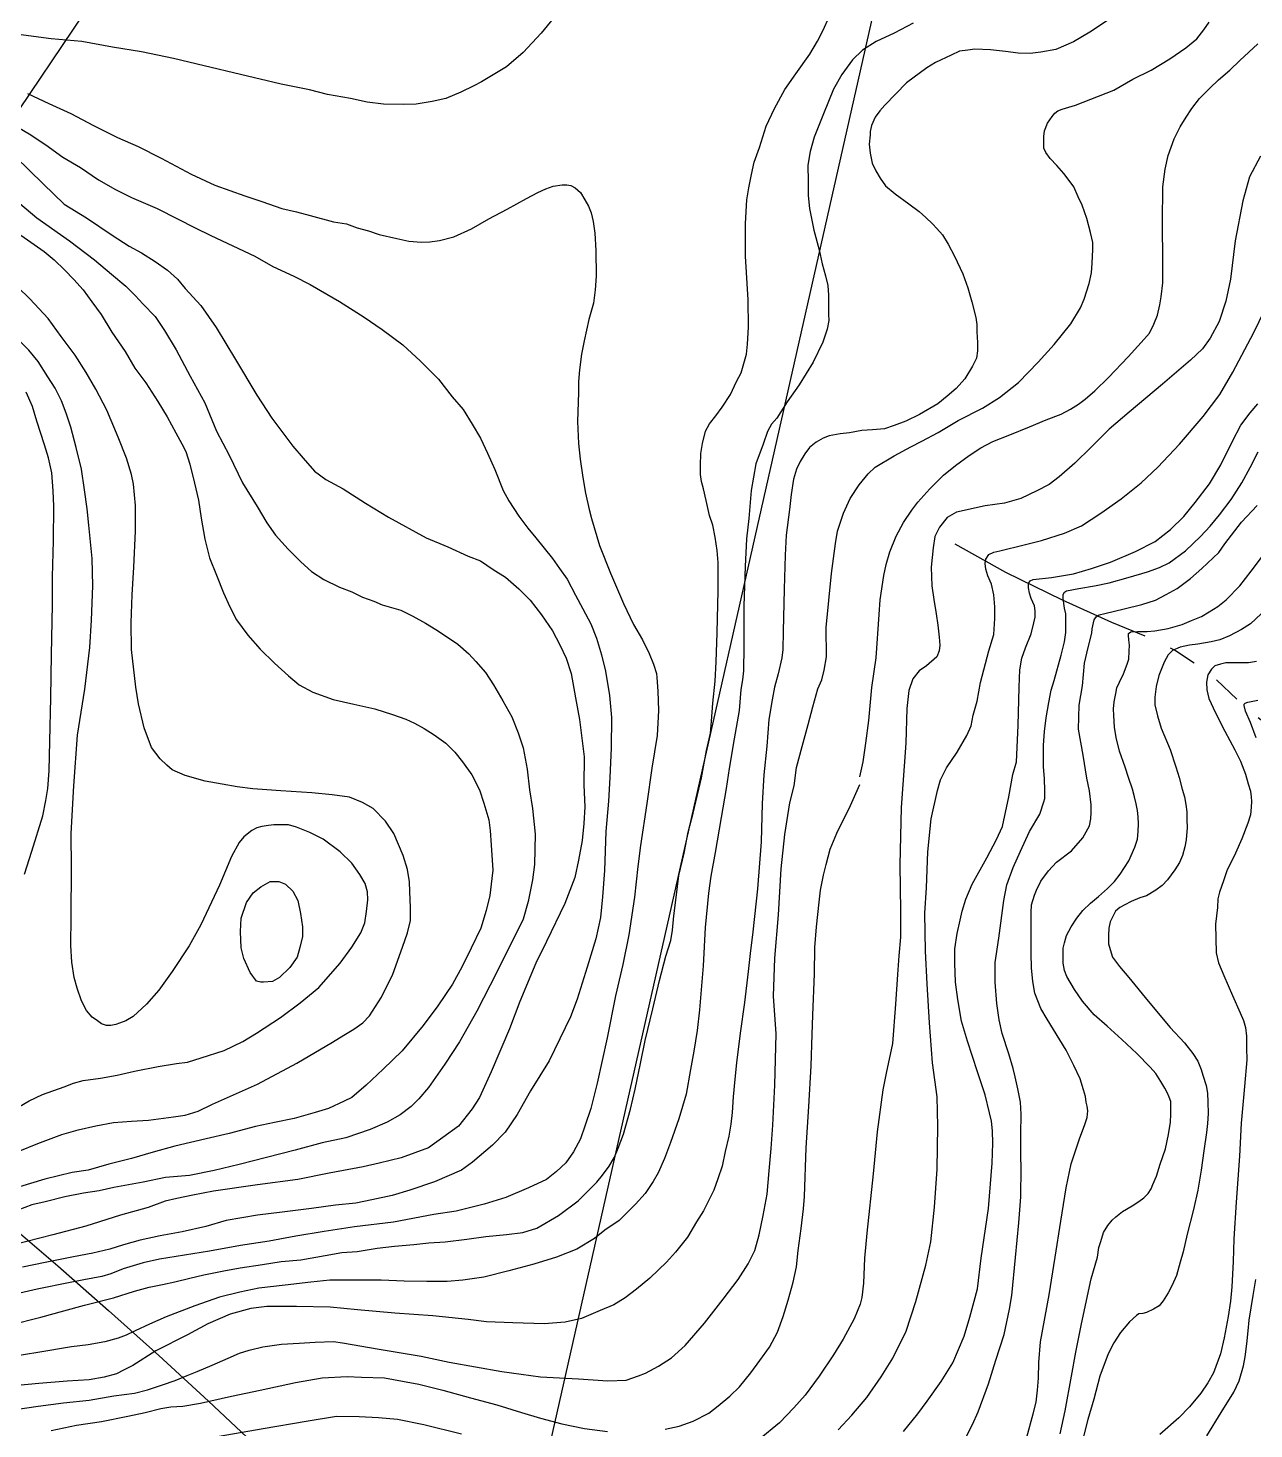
# Model space of a CAD drawing. Header units: millimetres. Extents: x 548366 to 1117317, y 7446967 to 14899125.
# Drawn here: x 555661.5 to 556096.9, y 7456866.6 to 7457364 of the extents above; entities that cross this region are included whole.
import ezdxf

# ---------------------------------------------------------------- set-up
doc = ezdxf.new("R2010")
doc.units = ezdxf.units.MM
doc.header["$MEASUREMENT"] = 0
doc.linetypes.add('RIO_PERIODICO', pattern=[5.8, 3, -0.4, 0.4, -0.4, 0.4, -0.4, 0.4, -0.4])
for name, color, linetype in [('CURVA_INTERMEDIÁRIA', 32, 'Continuous'), ('CURVA_MESTRA', 36, 'Continuous'), ('ENERGIA', 7, 'Continuous'), ('RADIAIS', 222, 'Continuous'), ('RIO_PERIÓDICO', 4, 'RIO_PERIODICO')]:
    doc.layers.add(name, color=color, linetype=linetype)

msp = doc.modelspace()

# ---------------------------------------------------------------- linework, layer by layer
at = {"layer": 'CURVA_INTERMEDIÁRIA'}
for points, elevation in [([(555654.89, 7456903.43), (555666.11, 7456906.3), (555674.3, 7456908.52), (555681.54, 7456910.51), (555691.89, 7456913.13), (555699.36, 7456915.52), (555704.6, 7456916.9), (555709.29, 7456917.93), (555713.67, 7456918.89), (555719, 7456920.08), (555724.01, 7456921.27), (555731.09, 7456922.7), (555736.9, 7456923.82), (555744.78, 7456925.01), (555751.46, 7456926.04), (555758.38, 7456926.6), (555767.04, 7456928.2), (555772.93, 7456929.24), (555778.42, 7456929.55), (555785.5, 7456930.75), (555791.63, 7456931.54), (555798.55, 7456932.1), (555803.88, 7456932.65), (555809.69, 7456933.05), (555817.32, 7456933.93), (555824.16, 7456934.9), (555831.48, 7456935.61), (555837.28, 7456936.33), (555842.22, 7456937.92), (555849.93, 7456942.37), (555856.94, 7456947.62), (555863.54, 7456954.22), (555865.55, 7456956.66), (555867.93, 7456959.92), (555869.84, 7456963.1), (555871.11, 7456966.28), (555873.02, 7456971.29), (555875.49, 7456980.12), (555877.16, 7456987.27), (555879.07, 7456996.39), (555880.74, 7457004.57), (555883.45, 7457015.78), (555885.77, 7457025.78), (555888, 7457034.52), (555889.75, 7457040.01), (555890.38, 7457043.75), (555890.86, 7457048.75), (555891.74, 7457055.33), (555892.7, 7457063.12), (555894.53, 7457071.07), (555895.96, 7457078.46), (555897.71, 7457085.19), (555900.65, 7457097.83), (555902.48, 7457107.45), (555903.84, 7457113.64), (555904.24, 7457117.85), (555904.71, 7457124.29), (555905.51, 7457132.08), (555905.91, 7457138.92), (555906.31, 7457149.31), (555906.63, 7457164.26), (555906.63, 7457174.28), (555906.31, 7457178.47), (555905.59, 7457183.24), (555904.72, 7457187.45), (555903.52, 7457190.87), (555902.33, 7457196.2), (555901.37, 7457200.41), (555900.74, 7457202.96), (555900.34, 7457205.5), (555900.34, 7457208.68), (555900.5, 7457212.95), (555901.06, 7457216.53), (555902.17, 7457220.9), (555903.53, 7457223.45), (555905.75, 7457226.31), (555908.06, 7457229.41), (555911, 7457233.94), (555913.15, 7457238.47), (555914.76, 7457241.55), (555915.72, 7457244.89), (555916.67, 7457248.22), (555917.07, 7457251.72), (555917.39, 7457257.76), (555917.31, 7457267.54), (555916.35, 7457283.03), (555916.27, 7457294.64), (555916.75, 7457303.06), (555917.55, 7457307.26), (555918.42, 7457311.95), (555919.38, 7457316.33), (555921.29, 7457321.57), (555923.6, 7457329.12), (555926.62, 7457335.48), (555930.3, 7457342.14), (555934.2, 7457347.79), (555939.13, 7457354.78), (555941.92, 7457359.39), (555943.9, 7457363.29), (555945.89, 7457367.74)], 420), ([(555849.05, 7457368.72), (555843.8, 7457362.2), (555837.35, 7457355.29), (555831.46, 7457350.28), (555822.63, 7457344.95), (555819.8, 7457343.54), (555815.19, 7457341.23), (555809.93, 7457339.01), (555805, 7457337.97), (555799.35, 7457337.02), (555794.98, 7457336.86), (555787.74, 7457337.02), (555781.93, 7457337.66), (555776.04, 7457338.93), (555767.93, 7457340.36), (555761.48, 7457342.11), (555751.4, 7457344.12), (555737, 7457347.46), (555724.11, 7457350.64), (555713.21, 7457353.18), (555701.78, 7457355.59), (555691.59, 7457357.26), (555680.69, 7457359.17), (555669.79, 7457360.2), (555658.18, 7457361.71)], 420), ([(555651.28, 7456872.71), (555665.2, 7456874.65), (555674.15, 7456875.89), (555683.28, 7456876.87), (555691.97, 7456878.37), (555699.39, 7456879.29), (555703.91, 7456880.44), (555709.32, 7456882.3), (555713.75, 7456883.8), (555718.1, 7456885.58), (555721.64, 7456886.99), (555726.96, 7456889.3), (555732.63, 7456891.69), (555736.62, 7456893.46), (555740.08, 7456894.61), (555744.96, 7456895.76), (555751.52, 7456896.65), (555757.88, 7456897.1), (555763.56, 7456897.37), (555770.03, 7456897.63), (555773.22, 7456897.19), (555786.25, 7456894.88), (555801.15, 7456892.4), (555811.13, 7456890.34), (555829.84, 7456886.97), (555843.49, 7456885.11), (555856.96, 7456884.4), (555867.42, 7456883.69), (555873.9, 7456883.96), (555878.33, 7456885.46), (555880.77, 7456886.41), (555885.47, 7456888.89), (555890.08, 7456891.9), (555894.86, 7456896.24), (555901.78, 7456904.12), (555908.43, 7456912.63), (555913.75, 7456919.71), (555917.29, 7456925.2), (555919.62, 7456929.98), (555921.22, 7456935.47), (555922.63, 7456942.38), (555924.05, 7456950), (555924.76, 7456958.24), (555925.38, 7456966.12), (555926, 7456974.44), (555926.71, 7456988.61), (555927.15, 7457006.86), (555926.26, 7457020.32), (555926.79, 7457033.7), (555928.04, 7457049.11), (555928.94, 7457065.49), (555930.27, 7457077.62), (555932.04, 7457088.96), (555933.55, 7457094.89), (555934.45, 7457101.43), (555936.49, 7457108.96), (555938.62, 7457116.76), (555940.22, 7457122.96), (555941.99, 7457129.42), (555943.41, 7457132.61), (555944.21, 7457135.98), (555945.09, 7457140.75), (555945, 7457151.21), (555946.86, 7457170.34), (555948.31, 7457180.96), (555949.02, 7457185.39), (555951.15, 7457191.76), (555953.45, 7457196.99), (555956.64, 7457201.77), (555959.84, 7457205.76), (555962.32, 7457208.06), (555969.06, 7457212.14), (555975.08, 7457215.33), (555978.93, 7457217.34), (555984.79, 7457220.44), (555991.88, 7457224.69), (556000.48, 7457229.03), (556006.51, 7457232.84), (556013.24, 7457238.16), (556020.25, 7457245.42), (556025.87, 7457251.59), (556031.9, 7457258.95), (556035.26, 7457264.7), (556036.59, 7457267.72), (556038.37, 7457273.3), (556039.16, 7457277.11), (556039.43, 7457280.47), (556039.61, 7457285.43), (556039.61, 7457287.82), (556038.8, 7457291.36), (556037.56, 7457296.41), (556035.87, 7457301.1), (556034.45, 7457304.11), (556032.86, 7457307.66), (556030.91, 7457310.4), (556029.31, 7457312.35), (556026.83, 7457315.18), (556024.53, 7457317.66), (556023.02, 7457319.79), (556022.31, 7457321.3), (556022.22, 7457323.78), (556022.31, 7457325.55), (556022.49, 7457327.5), (556023.55, 7457330.24), (556025.23, 7457332.55), (556026.21, 7457333.79), (556027.18, 7457334.58), (556028.73, 7457335.26), (556033.52, 7457336.68), (556038.93, 7457338.72), (556047.08, 7457342), (556053.91, 7457345.81), (556060.38, 7457349.08), (556067.03, 7457353.07), (556072.65, 7457356.94), (556076.55, 7457360.13), (556079.03, 7457363.32), (556080.98, 7457366.15)], 390), ([(555975.8, 7457365.77), (555969.15, 7457362.22), (555962.77, 7457359.21), (555957.89, 7457356.2), (555954.26, 7457352.66), (555950.54, 7457347.52), (555947.52, 7457342.29), (555944.03, 7457333.53), (555940.75, 7457325.3), (555939.24, 7457320.16), (555938.45, 7457315.29), (555938.62, 7457309.53), (555938.62, 7457304.57), (555939.07, 7457299.96), (555940.57, 7457292.27), (555942.44, 7457285.28), (555943.59, 7457280.32), (555944.74, 7457275.98), (555945.54, 7457272.61), (555945.8, 7457269.16), (555945.8, 7457265.26), (555945.8, 7457262.33), (555945.87, 7457260.22), (555945.34, 7457257.12), (555943.74, 7457252.52), (555940.38, 7457245.34), (555935.41, 7457237.28), (555931.07, 7457231.34), (555927.43, 7457225.5), (555925.55, 7457223.39), (555924.14, 7457220.73), (555922.54, 7457216.21), (555919.97, 7457209.3), (555918.37, 7457199.83), (555917.49, 7457189.9), (555916.69, 7457182.64), (555916.25, 7457172.82), (555915.71, 7457158.82), (555915.71, 7457144.38), (555915.62, 7457135.72), (555915.27, 7457132.62), (555914.65, 7457129.16), (555914.03, 7457121.72), (555912.34, 7457111.62), (555910.48, 7457101.08), (555909.4, 7457094), (555907.63, 7457083.73), (555905.5, 7457071.24), (555904, 7457062.82), (555903.2, 7457056.8), (555901.95, 7457044.66), (555901.24, 7457031.02), (555900, 7457015.43), (555899.11, 7457008.08), (555897.95, 7457000.73), (555896.8, 7456994.17), (555895.2, 7456985.49), (555892.63, 7456976.72), (555889.7, 7456968.31), (555887.58, 7456962.64), (555885.34, 7456957.59), (555883.48, 7456954.41), (555880.64, 7456950.15), (555877.27, 7456946.43), (555871.51, 7456940.59), (555866.37, 7456937.13), (555862.73, 7456934.21), (555856.44, 7456930.4), (555849.17, 7456927.57), (555841.19, 7456925.09), (555832.33, 7456922.69), (555823.37, 7456920.48), (555815.95, 7456919.46), (555810.36, 7456918.92), (555803.18, 7456919.01), (555795.11, 7456919.1), (555786.96, 7456919.37), (555775.43, 7456919.37), (555768.69, 7456919.37), (555761.96, 7456918.75), (555752.91, 7456917.68), (555743.52, 7456916.6), (555736.7, 7456915.18), (555729.52, 7456913.41), (555720.74, 7456910.31), (555710.63, 7456906.42), (555704.69, 7456903.76), (555699.55, 7456901.45), (555696.36, 7456899.86), (555693.52, 7456898.89), (555688.83, 7456897.56), (555682.89, 7456896.49), (555676.95, 7456895.79), (555664.99, 7456893.8), (555656.3, 7456892.29)], 410), ([(555956.9, 7457098.15), (555958.15, 7457103.42), (555959.04, 7457110.05), (555960.1, 7457118.2), (555961.17, 7457129.89), (555962.76, 7457140.34), (555963.83, 7457155.75), (555964.18, 7457160.98), (555965.43, 7457169.57), (555966.22, 7457173.55), (555967.55, 7457177.98), (555969.86, 7457183.56), (555972.43, 7457188.44), (555975.35, 7457192.87), (555977.48, 7457195.7), (555981.79, 7457200.39), (555986.58, 7457205.26), (555990.93, 7457208.63), (555995.8, 7457212.26), (555999.88, 7457214.92), (556004.13, 7457217.22), (556010.16, 7457219.61), (556017.17, 7457222.45), (556023.11, 7457224.84), (556028.43, 7457226.96), (556031.71, 7457228.73), (556034.54, 7457230.51), (556036.94, 7457232.28), (556040.35, 7457235.17), (556045.23, 7457239.87), (556052.23, 7457247.31), (556056.84, 7457252.36), (556059.77, 7457255.72), (556061.36, 7457258.91), (556062.6, 7457262.1), (556063.4, 7457265.73), (556063.93, 7457268.57), (556064.47, 7457273.52), (556064.47, 7457280.78), (556064.38, 7457295.13), (556064.47, 7457307.62), (556065.36, 7457313.9), (556066.42, 7457318.77), (556068.55, 7457324.7), (556070.68, 7457328.96), (556072.8, 7457332.32), (556074.84, 7457335.42), (556077.5, 7457338.97), (556081.22, 7457342.69), (556084.24, 7457345.61), (556088.26, 7457349.04), (556091.9, 7457352.5), (556098.19, 7457358.35)], 380), ([(555661.41, 7457340.82), (555668.91, 7457337.2), (555676.7, 7457333.62), (555684.77, 7457329.41), (555693.37, 7457325.11), (555700.71, 7457321.89), (555708.78, 7457317.77), (555719.49, 7457312.08), (555727.82, 7457308.23), (555738.49, 7457304.38), (555744.58, 7457302.41), (555751.66, 7457299.99), (555756.85, 7457298.74), (555761.78, 7457297.4), (555770.07, 7457295.22), (555774.64, 7457294.51), (555778.41, 7457293.08), (555782.44, 7457292), (555786.29, 7457290.75), (555792.47, 7457289.32), (555796.77, 7457288.33), (555801.25, 7457287.97), (555804.21, 7457288.06), (555807.61, 7457288.6), (555812.72, 7457289.85), (555819.05, 7457292.72), (555825.15, 7457296.22), (555831.69, 7457299.71), (555838.5, 7457303.47), (555842.62, 7457305.62), (555845.39, 7457306.96), (555848.08, 7457307.85), (555851.22, 7457308.39), (555852.92, 7457308.39), (555854.26, 7457308.12), (555855.88, 7457307.23), (555857.67, 7457305.62), (555859.28, 7457303.02), (555860.54, 7457300.78), (555861.52, 7457298.36), (555862.24, 7457295.32), (555862.78, 7457291.2), (555863.22, 7457285.02), (555863.31, 7457275.89), (555862.96, 7457271.08), (555862.34, 7457266.33), (555860.72, 7457260.51), (555859.02, 7457252.99), (555858.04, 7457248.25), (555857.32, 7457242.7), (555857.05, 7457238.49), (555856.96, 7457234.64), (555856.7, 7457224.26), (555857.05, 7457216.47), (555857.59, 7457210.92), (555858.58, 7457204.39), (555859.56, 7457198.84), (555860.82, 7457193.02), (555861.62, 7457189.88), (555864.42, 7457180.32), (555868.36, 7457170.47), (555873.02, 7457159.64), (555876.51, 7457152.21), (555879.76, 7457146.77), (555882.09, 7457141.94), (555883.7, 7457138.09), (555884.77, 7457134.86), (555884.86, 7457133.43), (555885.22, 7457128.6), (555885.4, 7457121.7), (555884.95, 7457112.84), (555883.06, 7457101.21), (555881.27, 7457088.67), (555879.03, 7457073.81), (555878.04, 7457066.29), (555876.96, 7457055.37), (555874.9, 7457042.03), (555872.75, 7457031.56), (555870.15, 7457020.37), (555867.19, 7457005.52), (555863.69, 7456989.4), (555861.36, 7456980.36), (555859.28, 7456974.11), (555857.67, 7456969.64), (555855.25, 7456964.98), (555852.47, 7456961.13), (555849.25, 7456958), (555845.67, 7456955.22), (555839.3, 7456952.18), (555831.24, 7456948.78), (555823.54, 7456946.45), (555813.59, 7456943.94), (555805.62, 7456942.69), (555791.32, 7456940.06), (555777.43, 7456938.36), (555766.68, 7456936.75), (555756.64, 7456935.04), (555747.15, 7456933.25), (555737.04, 7456931.7), (555725.93, 7456929.74), (555717.15, 7456928.3), (555708.28, 7456926.87), (555702.46, 7456925.62), (555695.29, 7456923.47), (555690.99, 7456921.68), (555687.76, 7456920.69), (555681.31, 7456919.53), (555676.47, 7456918.63), (555664.76, 7456916.19), (555652.48, 7456913.41)], 430), ([(555651.67, 7457332.44), (555661.97, 7457326.44), (555667.89, 7457322.5), (555673.89, 7457318.21), (555680.16, 7457314.45), (555686.58, 7457310.11), (555692.58, 7457306.71), (555698.31, 7457303.85), (555707.45, 7457299.91), (555714.62, 7457296.24), (555720.89, 7457293.01), (555726.45, 7457290.33), (555742.08, 7457282.95), (555748.53, 7457279.36), (555755.97, 7457275.96), (555761.7, 7457272.92), (555767.7, 7457269.52), (555772.18, 7457266.92), (555780.92, 7457261.32), (555787.28, 7457256.93), (555794.63, 7457251.47), (555800.9, 7457245.74), (555807.26, 7457239.29), (555812.1, 7457233.12), (555816.07, 7457228.58), (555819.3, 7457223.38), (555822.25, 7457218.37), (555824.76, 7457213.09), (555827.27, 7457207.27), (555830.23, 7457199.75), (555832.3, 7457196.1), (555835.8, 7457190.64), (555839.02, 7457186.43), (555841.89, 7457183.03), (555844.85, 7457179.36), (555847.81, 7457175.69), (555850.22, 7457172.11), (555852.94, 7457168.37), (555855.9, 7457162.64), (555858.5, 7457157.8), (555861.36, 7457152.43), (555863.43, 7457147.42), (555865.22, 7457141.51), (555866.65, 7457135.69), (555868.08, 7457127.01), (555868.72, 7457119.15), (555868.63, 7457108.49), (555868.09, 7457097.93), (555867.65, 7457089.51), (555866.75, 7457078.71), (555866.3, 7457064.92), (555865.49, 7457055.52), (555864.77, 7457048.2), (555863.16, 7457040.59), (555860.11, 7457030.56), (555856.53, 7457019.19), (555854.2, 7457012.92), (555850.42, 7457005.15), (555846.57, 7456997.28), (555840.03, 7456986.62), (555835.28, 7456978.3), (555830.95, 7456971.96), (555826.47, 7456967.31), (555819.39, 7456961.31), (555815.45, 7456958.53), (555805.86, 7456954.33), (555797.17, 7456951.37), (555790.9, 7456949.49), (555783.64, 7456947.97), (555777.91, 7456946.81), (555770.77, 7456946.05), (555762.26, 7456944.89), (555751.78, 7456943.63), (555743, 7456942.47), (555731.89, 7456940.59), (555724.63, 7456938.53), (555716.23, 7456936.54), (555708.52, 7456935.2), (555701.36, 7456933.59), (555695.44, 7456931.98), (555690.61, 7456930.45), (555684.51, 7456929.02), (555677.7, 7456927.77), (555667.58, 7456925.71), (555659.61, 7456924.1)], 440), ([(556099.23, 7457318.56), (556095.28, 7457311.16), (556092.94, 7457302.62), (556090.18, 7457288.49), (556088.49, 7457274.8), (556086.9, 7457267.02), (556084.55, 7457259.8), (556081.34, 7457253.91), (556078.62, 7457250.07), (556074.31, 7457246.13), (556064.36, 7457237.6), (556052.54, 7457227.66), (556045.41, 7457221.56), (556039.03, 7457215.19), (556033.24, 7457209.49), (556027.71, 7457204.62), (556024.14, 7457201.9), (556019.83, 7457199.65), (556014.1, 7457197.02), (556008.29, 7457195.34), (556001.44, 7457194.31), (555991.21, 7457192.15), (555987.92, 7457190.27), (555985.2, 7457186.81), (555983.51, 7457183.43), (555982.95, 7457179.49), (555982.27, 7457172.57), (555982.46, 7457166.01), (555983.21, 7457161.13), (555984.06, 7457156.07), (555984.62, 7457152.04), (555985.09, 7457147.73), (555985.37, 7457144.91), (555985.09, 7457142.85), (555984.25, 7457140.79), (555980.59, 7457137.51), (555978.03, 7457135.75), (555975.78, 7457132.94), (555974.28, 7457128.81), (555973.62, 7457122.43), (555973.24, 7457110.15), (555971.56, 7457087.31), (555971.09, 7457066.87), (555971.37, 7457050.57), (555971.37, 7457041.2), (555970.81, 7457034.64), (555970.25, 7457027.98), (555969.59, 7457017.41), (555968.47, 7457003.44), (555966.21, 7456992.94), (555965.09, 7456987.03), (555963.02, 7456972.15), (555961.61, 7456957.15), (555959.35, 7456936.07), (555958.6, 7456927.25), (555958.23, 7456918.35), (555957.67, 7456913.28), (555957, 7456910.89), (555954.85, 7456905.73), (555951, 7456898.51), (555947.53, 7456892.89), (555942.46, 7456885.38), (555937.45, 7456878.57), (555933.51, 7456874.07), (555928.35, 7456868.82), (555921.22, 7456862.82)], 370), ([(555654.16, 7457305.48), (555664.68, 7457296.65), (555676.24, 7457288.41), (555685.11, 7457281.7), (555691.2, 7457276.59), (555696.22, 7457272.3), (555699.71, 7457268.98), (555702.31, 7457266.12), (555706.65, 7457261.58), (555709.97, 7457256.65), (555714.09, 7457249.76), (555719.11, 7457240.45), (555724.3, 7457230.96), (555728.44, 7457220.86), (555732.92, 7457212.36), (555737.67, 7457202.51), (555742.86, 7457194.09), (555746.3, 7457188.29), (555749.44, 7457183.99), (555753.92, 7457178.98), (555758.4, 7457174.5), (555762.16, 7457171.1), (555766.55, 7457168.15), (555772.1, 7457165.46), (555776.5, 7457163.85), (555780.26, 7457161.88), (555784.29, 7457160.54), (555787.34, 7457159.19), (555793.94, 7457157.29), (555798.24, 7457155.23), (555802.72, 7457152.73), (555806.3, 7457150.49), (555810.16, 7457147.98), (555814.19, 7457145.21), (555818.13, 7457141.8), (555820.55, 7457139.12), (555823.97, 7457135.19), (555826.84, 7457130.81), (555830.16, 7457125.17), (555833.29, 7457119.44), (555835.62, 7457113.8), (555837.41, 7457108.42), (555838.76, 7457100.82), (555839.66, 7457093.49), (555840.73, 7457086.87), (555841.63, 7457077.74), (555841.36, 7457066.99), (555840.64, 7457061.53), (555839.2, 7457053.93), (555837.32, 7457047.66), (555831.95, 7457036.65), (555825.68, 7457024.21), (555820.93, 7457014.9), (555814.72, 7457004.09), (555809.52, 7456996.12), (555803.79, 7456987.88), (555800.3, 7456983.76), (555797.57, 7456981.12), (555793.71, 7456978.16), (555789.05, 7456975.48), (555783.05, 7456972.88), (555774.45, 7456969.93), (555765.94, 7456968.22), (555756.35, 7456965.54), (555746.23, 7456963.03), (555736.55, 7456960.53), (555727.59, 7456958.38), (555718.92, 7456956.55), (555710.41, 7456955.84), (555702.44, 7456954.23), (555692.05, 7456952.35), (555686.76, 7456951.18), (555681.2, 7456950.29), (555674.66, 7456949.03), (555667.59, 7456947.24), (555662.93, 7456946.17), (555657.92, 7456944.25)], 460), ([(555659.03, 7457290.49), (555667.33, 7457284.68), (555670.79, 7457281.73), (555674.52, 7457278.1), (555677.84, 7457274.78), (555681.16, 7457271.05), (555684.17, 7457266.8), (555687.49, 7457262.34), (555691.33, 7457256.02), (555696, 7457249.18), (555699.53, 7457243.27), (555703.37, 7457238.08), (555707.65, 7457231.46), (555710.97, 7457225.97), (555714.08, 7457220.27), (555716.16, 7457216.33), (555717.61, 7457213.63), (555719.06, 7457209.17), (555720.62, 7457202.43), (555722.07, 7457196.32), (555723, 7457189.99), (555724.35, 7457182.54), (555726.01, 7457175.91), (555728.5, 7457169.69), (555730.99, 7457163.47), (555733.17, 7457158.49), (555735.56, 7457153.83), (555739.6, 7457148.44), (555743.96, 7457143.46), (555749.1, 7457138.5), (555754.08, 7457134.05), (555757.81, 7457130.83), (555762.69, 7457128.24), (555769.95, 7457125.65), (555777.21, 7457123.89), (555784.68, 7457122.23), (555791.01, 7457120.26), (555795.65, 7457118.66), (555798.76, 7457117.21), (555802.19, 7457115.34), (555805.72, 7457113.06), (555809.87, 7457110.05), (555813.08, 7457106.84), (555815.78, 7457103.42), (555819.1, 7457098.86), (555821.9, 7457093.47), (555823.46, 7457088.8), (555825.12, 7457082.89), (555825.64, 7457079.06), (555826.05, 7457073.87), (555826.57, 7457064.98), (555826.26, 7457062.08), (555825.53, 7457056.06), (555824.28, 7457050.67), (555822.31, 7457044.35), (555818.89, 7457037.3), (555815.67, 7457030.77), (555812.22, 7457024.57), (555807.03, 7457016.79), (555801.85, 7457009.85), (555794.38, 7457000.83), (555787.63, 7456994.4), (555781.61, 7456988.7), (555776.53, 7456984.34), (555773.79, 7456983.02), (555768.19, 7456980.43), (555763.52, 7456978.98), (555756.05, 7456976.8), (555749.09, 7456975.35), (555742.35, 7456974), (555733.01, 7456971.52), (555724.82, 7456969.65), (555713.71, 7456966.95), (555705.93, 7456964.88), (555698.28, 7456962.57), (555690.29, 7456960.6), (555682.92, 7456958.53), (555677.21, 7456957.6), (555667.56, 7456955.31), (555658.54, 7456952.52)], 470), ([(555657.99, 7456965.17), (555665.08, 7456968), (555673.58, 7456971.12), (555679.34, 7456972.82), (555685.57, 7456974.23), (555691.9, 7456975.36), (555698.33, 7456975.84), (555704.36, 7456976.24), (555713.24, 7456977.46), (555717.3, 7456978.03), (555721.93, 7456979.45), (555727.03, 7456981.9), (555742.99, 7456988.98), (555756.97, 7456996.53), (555769.72, 7457003.89), (555773.74, 7457006.41), (555777.24, 7457008.49), (555780.45, 7457010.85), (555782.81, 7457013.3), (555787.06, 7457019.91), (555791.03, 7457028.12), (555794.52, 7457037.65), (555796.33, 7457042.8), (555797.36, 7457047.15), (555797.36, 7457051.58), (555797.18, 7457057.43), (555796.99, 7457060.83), (555796.33, 7457065.27), (555794.72, 7457070.17), (555791.5, 7457078.07), (555788.48, 7457082.41), (555784.14, 7457086.85), (555780.26, 7457089.02), (555775.64, 7457090.91), (555769.59, 7457091.75), (555762.32, 7457092.51), (555751.31, 7457093.17), (555741.39, 7457093.93), (555735.82, 7457094.59), (555730.53, 7457095.53), (555724.48, 7457096.66), (555717.4, 7457098.64), (555712.67, 7457100.63), (555710.88, 7457102.23), (555708.42, 7457104.59), (555705.36, 7457108.6), (555702.81, 7457115.58), (555700.83, 7457124.08), (555699.79, 7457129.93), (555698.27, 7457143.3), (555698.18, 7457152.83), (555698.56, 7457162.74), (555699.12, 7457172.63), (555699.69, 7457185.37), (555699.69, 7457194.43), (555699.03, 7457202.07), (555698.27, 7457205.54), (555696.57, 7457211.29), (555693.55, 7457218.75), (555689.58, 7457228.38), (555685.61, 7457235.74), (555682.19, 7457241.74), (555678.32, 7457247.87), (555673.31, 7457254.48), (555668.68, 7457260.9), (555662.17, 7457267.88), (555657.98, 7457271.99)], 480), ([(555949.22, 7456866.3), (555954.1, 7456871.55), (555959.44, 7456877.74), (555964.44, 7456885.12), (555968.66, 7456891.78), (555973.35, 7456901.34), (555976.83, 7456911.84), (555980.3, 7456924.78), (555982.08, 7456933.02), (555983.49, 7456945.39), (555984.34, 7456958.8), (555984.62, 7456974.06), (555984.33, 7456984.56), (555982.74, 7456996.65), (555981.71, 7457010.78), (555980.77, 7457024.66), (555980.21, 7457036.28), (555980.02, 7457049.78), (555980.58, 7457058.78), (555981.05, 7457071.53), (555982.27, 7457083.25), (555984.55, 7457093.27), (555985.58, 7457097.11), (555987.74, 7457101.33), (555991.49, 7457106.95), (555994.96, 7457112.86), (555996.46, 7457116.24), (555997.12, 7457119.99), (555998.53, 7457124.96), (555999.76, 7457131.68), (556002.76, 7457142.93), (556004.55, 7457148.65), (556004.83, 7457154.37), (556004.83, 7457158.49), (556004.45, 7457162.81), (556003.73, 7457166.53), (556002.42, 7457169.53), (556001.66, 7457171.87), (556001.38, 7457173.84), (556001.66, 7457175.43), (556002.7, 7457177.12), (556004.48, 7457177.87), (556006.64, 7457178.43), (556015.27, 7457180.5), (556021.37, 7457182), (556029.63, 7457184.62), (556035.63, 7457187.25), (556042.48, 7457191.75), (556049.7, 7457196.9), (556056.84, 7457202.53), (556062.79, 7457208.13), (556070.48, 7457216.2), (556078.83, 7457226.13), (556084.74, 7457233.92), (556089.37, 7457241.77), (556096.78, 7457255.93), (556100.63, 7457263.71)], 360), ([(555656.47, 7456979.9), (555661.95, 7456983.11), (555666.67, 7456985.37), (555674.42, 7456988.02), (555677.72, 7456989.34), (555681.13, 7456990.28), (555687.26, 7456991.13), (555693.22, 7456992.26), (555699.32, 7456993.63), (555707.72, 7456995.24), (555714.24, 7456996.37), (555718.21, 7456996.84), (555723.02, 7456998.35), (555731.15, 7457000.99), (555737.85, 7457004.11), (555742.67, 7457007.13), (555751.15, 7457012.66), (555758.23, 7457017.94), (555764.84, 7457023.32), (555772.4, 7457032), (555776.55, 7457037.67), (555779.77, 7457042.76), (555781.09, 7457046.25), (555781.75, 7457050.31), (555782.22, 7457054.43), (555782.13, 7457057.35), (555781.28, 7457060.28), (555779.39, 7457063.49), (555776.55, 7457067.45), (555772.4, 7457071.51), (555766.35, 7457075.95), (555761.63, 7457078.4), (555756.91, 7457080.29), (555754.07, 7457081.04), (555751.05, 7457081.14), (555748.88, 7457081.04), (555746.99, 7457080.86), (555744.53, 7457080.48), (555742.74, 7457080.01), (555741.04, 7457079.06), (555738.21, 7457076.89), (555736.51, 7457074.81), (555733.77, 7457069.91), (555729.52, 7457059.62), (555722.85, 7457045.63), (555718.79, 7457038.17), (555712.75, 7457029.02), (555708, 7457022.37), (555703.56, 7457017.37), (555698.84, 7457013.03), (555696.28, 7457011.52), (555694.02, 7457010.67), (555692.7, 7457010.2), (555691, 7457009.82), (555689.39, 7457009.82), (555687.69, 7457010.39), (555686.27, 7457011.52), (555684.29, 7457012.75), (555682.31, 7457015.2), (555680.51, 7457018.6), (555679, 7457023.13), (555677.87, 7457026.9), (555677.11, 7457032.28), (555676.73, 7457038.23), (555676.92, 7457048.42), (555677.02, 7457065.85), (555676.83, 7457078.03), (555677.77, 7457094.98), (555679.09, 7457112.91), (555681.74, 7457129.21), (555683.44, 7457144.12), (555684.1, 7457153.71), (555684.57, 7457165.98), (555684.29, 7457175.7), (555683.15, 7457187.47), (555682.59, 7457193.32), (555681.64, 7457200.02), (555680.51, 7457207.39), (555678.62, 7457215.13), (555676.72, 7457222.27), (555675.11, 7457227.27), (555673.41, 7457231.7), (555671.14, 7457236.14), (555668.59, 7457240.2), (555665.1, 7457245.58), (555661.79, 7457249.64), (555658.26, 7457253.19)], 490), ([(555992.8, 7456860.09), (555996.93, 7456868.22), (555998.9, 7456872.72), (556002.65, 7456882.65), (556005.19, 7456891), (556008.19, 7456900.09), (556010.07, 7456909.17), (556010.92, 7456914.04), (556012.14, 7456927.45), (556013.36, 7456939.83), (556014.11, 7456949.02), (556014.22, 7456959.42), (556014.13, 7456963.36), (556014.13, 7456971.24), (556014.22, 7456978.36), (556013.94, 7456982.67), (556013, 7456987.36), (556012.06, 7456991.67), (556011.4, 7456994.58), (556009.81, 7456999.74), (556007.44, 7457007.04), (556006.41, 7457011.83), (556005.56, 7457017.64), (556005, 7457025.23), (556005, 7457032.17), (556006.32, 7457040.89), (556008.02, 7457054.2), (556009.15, 7457059.82), (556011.31, 7457065.92), (556013.94, 7457071.73), (556017.22, 7457078.76), (556020.78, 7457084.85), (556022.29, 7457089.26), (556022.57, 7457090.39), (556022.57, 7457091.89), (556022.57, 7457093.29), (556022.47, 7457097.42), (556022.12, 7457101.82), (556022.12, 7457105.29), (556022.12, 7457109.41), (556022.49, 7457114.29), (556023.05, 7457119.07), (556023.99, 7457124.51), (556024.84, 7457128.91), (556025.87, 7457132.38), (556028.42, 7457141.36), (556029.64, 7457146.04), (556030.02, 7457149.42), (556030.11, 7457151.58), (556030.11, 7457154.11), (556030.11, 7457155.98), (556029.64, 7457158.04), (556029.17, 7457161.42), (556029.17, 7457162.83), (556029.64, 7457163.67), (556030.3, 7457164.14), (556034.71, 7457164.98), (556040.24, 7457165.92), (556045.41, 7457167.04), (556052.25, 7457168.92), (556059.01, 7457170.89), (556063.33, 7457172.48), (556066.8, 7457174.17), (556072.58, 7457178.37), (556077.83, 7457183.43), (556081.3, 7457187.18), (556084.68, 7457191.21), (556088.72, 7457196.56), (556092.56, 7457202.56), (556095.56, 7457208), (556098.38, 7457213.53)], 340), ([(556016.17, 7456863.74), (556018.47, 7456871.93), (556019.48, 7456876.08), (556019.95, 7456880.4), (556020.31, 7456884.64), (556020.5, 7456890.25), (556021.05, 7456897.49), (556024.19, 7456914.25), (556026.31, 7456927.58), (556028.34, 7456940.38), (556030.18, 7456952.26), (556032.02, 7456960.73), (556035.08, 7456969.92), (556036.74, 7456974.34), (556037.66, 7456977.19), (556037.84, 7456979.5), (556037.66, 7456981.15), (556037.29, 7456982.63), (556037.01, 7456984.65), (556036.37, 7456987.04), (556035.17, 7456990.91), (556032.87, 7456995.61), (556030.2, 7457001.13), (556023.44, 7457012.08), (556021.23, 7457015.94), (556019.11, 7457021.38), (556018.37, 7457025.52), (556017.91, 7457030.31), (556017.73, 7457035.46), (556017.73, 7457043.2), (556017.73, 7457050.01), (556017.82, 7457052.68), (556018.93, 7457056.18), (556019.6, 7457057.91), (556021.16, 7457061.04), (556023.93, 7457064.81), (556026.78, 7457067.85), (556032.13, 7457071.9), (556036.09, 7457076.51), (556038.48, 7457080.74), (556038.94, 7457083.23), (556039.04, 7457085.44), (556039.04, 7457088.2), (556038.48, 7457093.17), (556037.57, 7457097.67), (556036.28, 7457105.87), (556034.62, 7457115.07), (556034.8, 7457123.54), (556036, 7457130.45), (556036.67, 7457138.53), (556038.05, 7457144.05), (556039.25, 7457149.12), (556039.43, 7457150.68), (556040.08, 7457153.9), (556040.82, 7457154.92), (556041.92, 7457155.65), (556043.95, 7457156.11), (556050.77, 7457157.77), (556057.03, 7457159.34), (556061.91, 7457160.9), (556065.69, 7457162.93), (556069.56, 7457165.04), (556074.35, 7457168.54), (556078.41, 7457172.13), (556084.36, 7457177.82), (556086.48, 7457180.86), (556092.46, 7457188.59), (556097.99, 7457194.48)], 330), ([(556028.1, 7456864.87), (556029.87, 7456873.07), (556032.12, 7456885.29), (556033.65, 7456893.88), (556035.58, 7456903.93), (556039.12, 7456919.85), (556041.31, 7456927.55), (556041.79, 7456931), (556042.52, 7456933.17), (556043.48, 7456936.39), (556045.01, 7456938.88), (556046.54, 7456940.73), (556047.83, 7456941.94), (556050.24, 7456943.79), (556053.62, 7456945.8), (556056.03, 7456947.32), (556057.8, 7456948.69), (556059.25, 7456950.22), (556060.38, 7456951.9), (556061.02, 7456953.43), (556062.23, 7456956.33), (556063.6, 7456960.56), (556065.45, 7456966.11), (556066.49, 7456971.17), (556067.22, 7456975.51), (556067.38, 7456978.33), (556067.38, 7456980.5), (556067.3, 7456982.83), (556066.73, 7456984.44), (556066.17, 7456985.8), (556065.21, 7456987.65), (556063.76, 7456989.98), (556061.99, 7456992.8), (556060.04, 7456995.03), (556055.29, 7456999.93), (556049.9, 7457004.84), (556044.75, 7457009.66), (556040.17, 7457013.68), (556035.99, 7457018.5), (556033.09, 7457022.6), (556030.44, 7457027.25), (556029.63, 7457029.42), (556029.15, 7457031.99), (556029.07, 7457033.84), (556029.07, 7457035.53), (556029.07, 7457037.3), (556029.55, 7457039.15), (556030.28, 7457041.8), (556031.96, 7457044.94), (556033.98, 7457047.91), (556036.07, 7457050.64), (556038.8, 7457053.3), (556041.7, 7457055.63), (556044.92, 7457058.52), (556047.33, 7457061.01), (556049.36, 7457063.57), (556052.42, 7457068.31), (556054.59, 7457073.21), (556055.48, 7457075.95), (556055.8, 7457078.68), (556055.88, 7457081.49), (556055.8, 7457083.99), (556055.48, 7457086.24), (556055, 7457088.57), (556054.43, 7457090.98), (556053.79, 7457093.71), (556052.33, 7457097.96), (556051.12, 7457101.58), (556049.11, 7457107.28), (556047.9, 7457112.11), (556047.34, 7457115.8), (556047.1, 7457119.9), (556047.02, 7457122.32), (556047.26, 7457124.73), (556047.82, 7457127.78), (556048.23, 7457129.71), (556049.11, 7457131.72), (556050.51, 7457134.76), (556051.88, 7457138.13), (556052.45, 7457139.9), (556052.61, 7457142.71), (556052.69, 7457144.88), (556052.45, 7457146.73), (556052.28, 7457148.34), (556052.37, 7457148.98), (556053.17, 7457149.63), (556055.5, 7457149.71), (556057.11, 7457149.71), (556058.96, 7457149.79), (556061.7, 7457150.03), (556066.44, 7457150.83), (556071.35, 7457152.2), (556074.65, 7457153.65), (556078.19, 7457155.01), (556080.92, 7457156.7), (556084.06, 7457158.63), (556086.99, 7457161.01), (556091.9, 7457165.91), (556095.92, 7457171.14), (556100.99, 7457177.89)], 320), ([(556099.39, 7457155.98), (556095.69, 7457152.44), (556092.48, 7457150.43), (556088.21, 7457148.26), (556084.71, 7457146.78), (556081.73, 7457146.06), (556076.91, 7457145.26), (556073.93, 7457144.85), (556070.63, 7457144.21), (556067.98, 7457143.01), (556066.37, 7457141.48), (556065, 7457138.91), (556063.15, 7457134.08), (556062.1, 7457130.22), (556061.7, 7457126.45), (556061.7, 7457123.71), (556062.59, 7457119.77), (556063.96, 7457115.43), (556067.08, 7457107.81), (556069.18, 7457101.7), (556070.3, 7457097.93), (556071.35, 7457093.75), (556072.15, 7457091.01), (556072.72, 7457088.28), (556073.04, 7457085.71), (556073.04, 7457082.89), (556073.12, 7457080.16), (556072.8, 7457075.75), (556072.31, 7457073.34), (556071.51, 7457070.21), (556070.38, 7457067.72), (556068.77, 7457065.14), (556066.12, 7457061.61), (556064.25, 7457059.56), (556062.08, 7457057.95), (556058.7, 7457055.94), (556056.29, 7457055.13), (556053.23, 7457053.85), (556051.06, 7457052.64), (556049.21, 7457051.76), (556047.76, 7457050.47), (556046.96, 7457049.03), (556045.83, 7457046.69), (556045.35, 7457044.36), (556045.27, 7457041.87), (556045.27, 7457038.9), (556045.83, 7457036.81), (556046.63, 7457034.07), (556049.13, 7457030.78), (556052.43, 7457026.84), (556059.35, 7457018.5), (556067.08, 7457009.18), (556072.23, 7457003.71), (556075.12, 7456999.93), (556076.89, 7456997.2), (556078.1, 7456994.23), (556078.74, 7456992.22), (556079.87, 7456988.53), (556080.35, 7456985.8), (556080.51, 7456982.66), (556080.59, 7456978.65), (556080.35, 7456975.03), (556080.03, 7456971.89), (556079.06, 7456965.38), (556078.1, 7456958.47), (556076.89, 7456951.42), (556075.36, 7456944.51), (556073.19, 7456935.75), (556071.74, 7456929.48), (556070.61, 7456925.81), (556069.32, 7456921.07), (556067.8, 7456917.69), (556066.35, 7456914.96), (556064.58, 7456912.06), (556063.21, 7456910.29), (556061.2, 7456909.09), (556058.7, 7456907.96), (556057.42, 7456907.64), (556056.02, 7456907.42), (556055.14, 7456906.94), (556052.64, 7456904.69), (556049.51, 7456900.83), (556047.17, 7456897.21), (556045.08, 7456893.28), (556042.1, 7456885.32), (556040.01, 7456877.2), (556037.84, 7456869.96), (556035.09, 7456858.81)], 310), ([(556097.62, 7457111.93), (556095.69, 7457117.39), (556093.84, 7457121.49), (556093.44, 7457123.42), (556093.44, 7457123.9), (556093.76, 7457124.31), (556094.65, 7457124.71), (556098.19, 7457125.35)], 290), ([(555887.85, 7456866.48), (555892.72, 7456867.63), (555897.69, 7456869.41), (555903.27, 7456872.24), (555906.64, 7456874.81), (555910.77, 7456878.24), (555914.23, 7456881.52), (555918.21, 7456886.57), (555921.41, 7456890.91), (555924.86, 7456895.6), (555927.7, 7456900.92), (555929.65, 7456906.5), (555931.42, 7456912.35), (555933.29, 7456918.72), (555934.46, 7456924.21), (555934.99, 7456929.97), (555936.14, 7456937.76), (555936.94, 7456944.76), (555937.29, 7456949.19), (555937.91, 7456966.45), (555938.79, 7456981.06), (555939.59, 7456995.5), (555939.95, 7457006.66), (555940.22, 7457013.57), (555940.84, 7457028.18), (555940.92, 7457037.53), (555941.54, 7457044.89), (555942.52, 7457053.66), (555942.96, 7457057.91), (555944.03, 7457063.22), (555944.91, 7457067.03), (555946.44, 7457072.41), (555948.75, 7457078.17), (555953.62, 7457087.91), (555956.9, 7457095.44)], 380), ([(556080.13, 7456864.21), (556085.2, 7456872.41), (556089.7, 7456879.64), (556091.65, 7456883.65), (556093.1, 7456889.03), (556093.74, 7456892.25), (556094.3, 7456896.83), (556094.79, 7456901.41), (556095.19, 7456905.27), (556096.56, 7456914.01), (556097.52, 7456919.64)], 290), ([(555669.82, 7456866.05), (555678.77, 7456867.91), (555687.64, 7456869.24), (555697.03, 7456871.19), (555703.15, 7456872.43), (555708.65, 7456873.84), (555712.28, 7456874.46), (555716.54, 7456874.73), (555722.82, 7456875.73), (555733.82, 7456878.21), (555744.01, 7456880.34), (555756.51, 7456883.08), (555766, 7456884.77), (555774.84, 7456885.21), (555779.98, 7456885.03), (555788.14, 7456884.76), (555794.52, 7456883.61), (555800.37, 7456882.55), (555808.79, 7456880.33), (555818.72, 7456877.59), (555828.03, 7456875.11), (555836.78, 7456872.42), (555843.52, 7456870.47), (555851.15, 7456868.43), (555859.13, 7456866.75), (555867.37, 7456865.69)], 380), ([(555815.47, 7456864.79), (555802.05, 7456868.07), (555792.69, 7456869.95), (555785.94, 7456870.51), (555779.18, 7456870.88), (555771.11, 7456871.07), (555760.32, 7456869.29), (555745.03, 7456866.66), (555729.47, 7456863.93)], 370)]:
    msp.add_lwpolyline(points, dxfattribs=dict(at, elevation=elevation))
at = {"layer": 'CURVA_MESTRA'}
for points, elevation in [([(556044.85, 7457366.65), (556038.56, 7457362.58), (556032.79, 7457359.12), (556026.5, 7457356.38), (556021.18, 7457355.4), (556017.46, 7457354.96), (556013.2, 7457355.05), (556008.59, 7457355.67), (556003.3, 7457356.28), (555997.71, 7457356.55), (555995.32, 7457356.19), (555992.31, 7457355.75), (555989.38, 7457354.33), (555983.79, 7457351.76), (555980.69, 7457349.9), (555973.51, 7457344.5), (555965.8, 7457336.62), (555963.99, 7457334.59), (555962.39, 7457332.38), (555961.06, 7457329.37), (555960.62, 7457327.33), (555960.53, 7457326.09), (555960.26, 7457322.81), (555960.62, 7457319.53), (555961.33, 7457316.08), (555962.57, 7457313.33), (555964.08, 7457310.68), (555966.03, 7457307.93), (555969.48, 7457305.1), (555974.36, 7457301.55), (555978.02, 7457298.91), (555980.41, 7457296.79), (555982.72, 7457294.49), (555984.31, 7457292.89), (555986.26, 7457290.59), (555988.3, 7457287.31), (555990.52, 7457282.97), (555993.45, 7457276.77), (555995.31, 7457271.81), (555996.64, 7457266.85), (555998.06, 7457261.18), (555998.41, 7457258.7), (555998.51, 7457256.14), (555998.68, 7457252.33), (555998.68, 7457249.41), (555998.33, 7457246.84), (555996.91, 7457243.91), (555994.25, 7457239.49), (555991.15, 7457236.03), (555987.96, 7457233.28), (555984.59, 7457230.54), (555978.12, 7457226.82), (555973.24, 7457224.43), (555969.08, 7457222.92), (555965.71, 7457221.68), (555961.45, 7457221.33), (555957.64, 7457221.06), (555953.29, 7457220.26), (555949.88, 7457219.95), (555946.07, 7457219.24), (555943.85, 7457218.44), (555941.37, 7457216.94), (555939.06, 7457215.08), (555937.38, 7457212.86), (555935.7, 7457210.11), (555934.37, 7457207.37), (555933.39, 7457203.83), (555932.5, 7457198.42), (555931.97, 7457193.11), (555930.81, 7457183.9), (555930.36, 7457176.82), (555930.01, 7457164.77), (555929.74, 7457149.8), (555929.56, 7457143.35), (555929.21, 7457140.42), (555927.97, 7457134.75), (555926.64, 7457129.97), (555925.75, 7457125.45), (555924.6, 7457118.45), (555923.89, 7457109.06), (555922.82, 7457098.81), (555922.29, 7457088.71), (555921.84, 7457075.07), (555920.6, 7457058.43), (555918.91, 7457043.1), (555918.03, 7457035.4), (555917.23, 7457029.02), (555915.98, 7457018.05), (555914.39, 7457007.16), (555913.15, 7456996.62), (555912.53, 7456990.77), (555911.9, 7456984.58), (555911.55, 7456979), (555911.1, 7456974.84), (555910.39, 7456970.59), (555909.15, 7456965.1), (555908, 7456959.87), (555906.49, 7456955.35), (555905.07, 7456951.37), (555901.42, 7456944.03), (555898.94, 7456940.14), (555895.75, 7456934.73), (555891.49, 7456929.42), (555888.21, 7456925.79), (555885.47, 7456923.04), (555882.36, 7456920.12), (555877.58, 7456916.22), (555873.55, 7456913.15), (555869.56, 7456910.67), (555864.68, 7456908.64), (555858.03, 7456905.8), (555852.27, 7456904.56), (555844.82, 7456903.94), (555833.65, 7456904.3), (555824.34, 7456904.65), (555817.87, 7456905.45), (555805.31, 7456906.78), (555791.84, 7456907.66), (555778.54, 7456908.9), (555768.79, 7456909.88), (555756.84, 7456910.06), (555746.38, 7456910.06), (555740.62, 7456909.35), (555733.35, 7456907.31), (555725.37, 7456903.94), (555718.19, 7456900.05), (555706.93, 7456894.38), (555698.77, 7456889.15), (555695.44, 7456887.51), (555692.96, 7456886.18), (555688.61, 7456885.03), (555683.29, 7456884.05), (555675.49, 7456883.61), (555665.38, 7456882.72), (555654.04, 7456881.66)], 400), ([(555656.95, 7457318.39), (555666.89, 7457308.72), (555674.37, 7457301.49), (555682.35, 7457296.56), (555691.39, 7457290.48), (555697.49, 7457286.54), (555701.88, 7457284.21), (555706.72, 7457281.16), (555711.02, 7457278.03), (555714.6, 7457274.9), (555717.38, 7457271.5), (555722.89, 7457265.52), (555728.36, 7457257.73), (555735.17, 7457246.27), (555742.78, 7457233.65), (555748.09, 7457225.52), (555755.53, 7457215.58), (555759.29, 7457211.28), (555763.32, 7457206.72), (555767.35, 7457203.67), (555773.45, 7457200.45), (555781.33, 7457195.26), (555789.55, 7457190.36), (555802.9, 7457183.01), (555810.6, 7457179.79), (555817.86, 7457176.48), (555822.16, 7457174.78), (555826.73, 7457171.73), (555831.12, 7457169.05), (555835.87, 7457164.84), (555839.81, 7457160.81), (555843.84, 7457155.62), (555847.74, 7457149.99), (555850.43, 7457144.98), (555852.67, 7457140.33), (555854.37, 7457134.78), (555855.98, 7457126.18), (555857.41, 7457118.48), (555859.04, 7457105.25), (555858.95, 7457095.13), (555859.22, 7457087.43), (555858.86, 7457081.61), (555858.32, 7457075.53), (555857.06, 7457068.55), (555855.72, 7457062.37), (555852.13, 7457053.15), (555845.68, 7457039.72), (555841.92, 7457032.02), (555836.16, 7457018.33), (555832.49, 7457008.66), (555825.95, 7456993.45), (555821.83, 7456984.31), (555819.21, 7456980.3), (555814.37, 7456974.12), (555808.9, 7456970.09), (555803.71, 7456966.42), (555794.03, 7456962.84), (555786.24, 7456960.96), (555780.59, 7456959.71), (555768.5, 7456957.38), (555757.41, 7456955.2), (555742.98, 7456953.32), (555727.4, 7456950.99), (555720.05, 7456949.65), (555714.4, 7456948.48), (555710.19, 7456947.5), (555704.19, 7456945.17), (555694.36, 7456942.55), (555682.08, 7456938.61), (555670.35, 7456935.56), (555656.46, 7456931.98)], 450), ([(555660.35, 7457063.6), (555662.9, 7457071.72), (555666.77, 7457084.27), (555667.91, 7457089.72), (555668.57, 7457093.96), (555669.05, 7457100.29), (555669.23, 7457110.86), (555669.61, 7457126.15), (555669.9, 7457141.52), (555670.28, 7457159.16), (555670.28, 7457169.17), (555670.56, 7457181.99), (555670.65, 7457194.26), (555670.46, 7457199.74), (555669.99, 7457206.06), (555668.86, 7457211.44), (555667.35, 7457216.06), (555664.7, 7457224.44), (555663.09, 7457229.64), (555660.92, 7457234.73)], 500), ([(555972.41, 7456865.7), (555977.51, 7456871.97), (555980.79, 7456876.47), (555985.76, 7456883.5), (555989.98, 7456890.07), (555994.02, 7456899.54), (555995.99, 7456906.29), (555998.72, 7456916.3), (556000.03, 7456927.27), (556002.57, 7456944.9), (556003.89, 7456961.01), (556004.17, 7456968.04), (556003.98, 7456972.45), (556003.7, 7456975.92), (556002.95, 7456978.82), (556001.45, 7456985.29), (555998.73, 7456993.36), (555995.15, 7457004.23), (555992.99, 7457011.44), (555991.68, 7457019.04), (555990.93, 7457025.23), (555990.65, 7457031.98), (555990.65, 7457037.04), (555991.49, 7457042.57), (555992.54, 7457047.24), (555993.29, 7457050.43), (555994.6, 7457054.74), (555996.85, 7457059.99), (556002.01, 7457069.37), (556005.39, 7457075.84), (556007.55, 7457080.53), (556009.81, 7457091.01), (556011.21, 7457098.98), (556012.53, 7457103.48), (556013.09, 7457116.42), (556013.47, 7457129.99), (556013.75, 7457136.09), (556014.5, 7457140.31), (556015.72, 7457143.96), (556017.78, 7457148.93), (556018.72, 7457152.87), (556019.19, 7457154.84), (556019.19, 7457157.09), (556018.91, 7457158.87), (556017.78, 7457161.4), (556017.13, 7457163.37), (556016.85, 7457165.25), (556016.85, 7457166.75), (556017.41, 7457167.78), (556018.44, 7457168.25), (556024.92, 7457168.9), (556032.8, 7457170.21), (556039.13, 7457172.15), (556045.98, 7457174.4), (556054.8, 7457178.15), (556061.75, 7457181.71), (556067.28, 7457185.93), (556071.97, 7457190.62), (556076.01, 7457195.49), (556081.13, 7457202.22), (556085.07, 7457208.88), (556089.29, 7457217.32), (556092.2, 7457223.04), (556095.48, 7457227.35), (556098.3, 7457230.54)], 350), ([(556097.79, 7457139.13), (556094.97, 7457138.65), (556089.82, 7457138.56), (556086.85, 7457138.56), (556084.96, 7457138.2), (556083.03, 7457137.56), (556081.74, 7457136.36), (556080.54, 7457134.35), (556080.05, 7457131.78), (556080.13, 7457129.04), (556080.86, 7457125.99), (556083.19, 7457120.85), (556086.49, 7457114.34), (556090.11, 7457107.75), (556092.05, 7457103.74), (556093.9, 7457099.08), (556094.87, 7457095.7), (556095.67, 7457093.05), (556095.91, 7457091.04), (556095.99, 7457089.35), (556095.91, 7457087.35), (556095.67, 7457084.69), (556094.71, 7457081.64), (556092.61, 7457076.17), (556090.36, 7457071.03), (556087.2, 7457064.77), (556086.08, 7457061.16), (556084.63, 7457057.22), (556083.99, 7457054.81), (556083.91, 7457051.75), (556083.18, 7457045.81), (556083.5, 7457035.68), (556084.31, 7457032.07), (556086.16, 7457027.57), (556089.3, 7457020.5), (556091.95, 7457014.31), (556093.16, 7457011.58), (556093.88, 7457009.09), (556094.2, 7457006.03), (556094.28, 7457001.93), (556094.36, 7456997.67), (556093.57, 7456988.2), (556092.29, 7456975.18), (556091.72, 7456963.45), (556090.6, 7456947.07), (556089.71, 7456934.13), (556089.47, 7456926.09), (556088.98, 7456917.09), (556088.58, 7456912.03), (556087.69, 7456906.48), (556086.33, 7456898.93), (556084.96, 7456893.22), (556082.54, 7456886.47), (556080.52, 7456882.95), (556077.95, 7456879.33), (556074, 7456874.43), (556070.14, 7456870.49), (556063.47, 7456864.63)], 300), ([(555745.13, 7457025.18), (555744.23, 7457025.18), (555742.72, 7457025.63), (555740.45, 7457028.65), (555738.19, 7457033.63), (555737.28, 7457037.4), (555736.98, 7457043.28), (555737.28, 7457047.95), (555739.1, 7457053.53), (555741.51, 7457057), (555744.23, 7457059.11), (555747.55, 7457060.92), (555748.91, 7457060.92), (555750.57, 7457060.92), (555752.98, 7457060.02), (555755.55, 7457057.6), (555757.36, 7457054.29), (555758.26, 7457049.61), (555759.02, 7457044.94), (555759.02, 7457041.47), (555758.11, 7457037.55), (555757.06, 7457034.08), (555754.49, 7457030.46), (555750.87, 7457026.84), (555748.3, 7457025.48), (555745.13, 7457025.18)], 500)]:
    msp.add_lwpolyline(points, dxfattribs=dict(at, elevation=elevation))
at = {"layer": 'ENERGIA', "color": 8, "ltscale": 2.5}
msp.add_lwpolyline([(555940.27, 7456124.24), (555752.05, 7456441.45), (555972.79, 7457418.05)], dxfattribs=at)
at = {"layer": 'RADIAIS', "linetype": 'Continuous', "ltscale": 2.5}
msp.add_lwpolyline([(557155.6, 7459558.51), (551571.84, 7451267)], dxfattribs=at)
for radius in [4998.2, 3998.56, 2998.91, 1999.28]:
    msp.add_circle((554363.71, 7455412.75), radius, dxfattribs=at)
at = {"layer": 'RIO_PERIÓDICO', "ltscale": 25, "flags": 128}
msp.add_lwpolyline([(555990.64, 7457180.81), (556008.65, 7457170.79), (556028.71, 7457160.97), (556046.31, 7457153), (556060.22, 7457147.27), (556069.03, 7457142.97), (556080.9, 7457135.2), (556093.79, 7457122.73), (556109.75, 7457110.25), (556122.56, 7457102.5)], dxfattribs=at)

doc.saveas('drawing.dxf')
